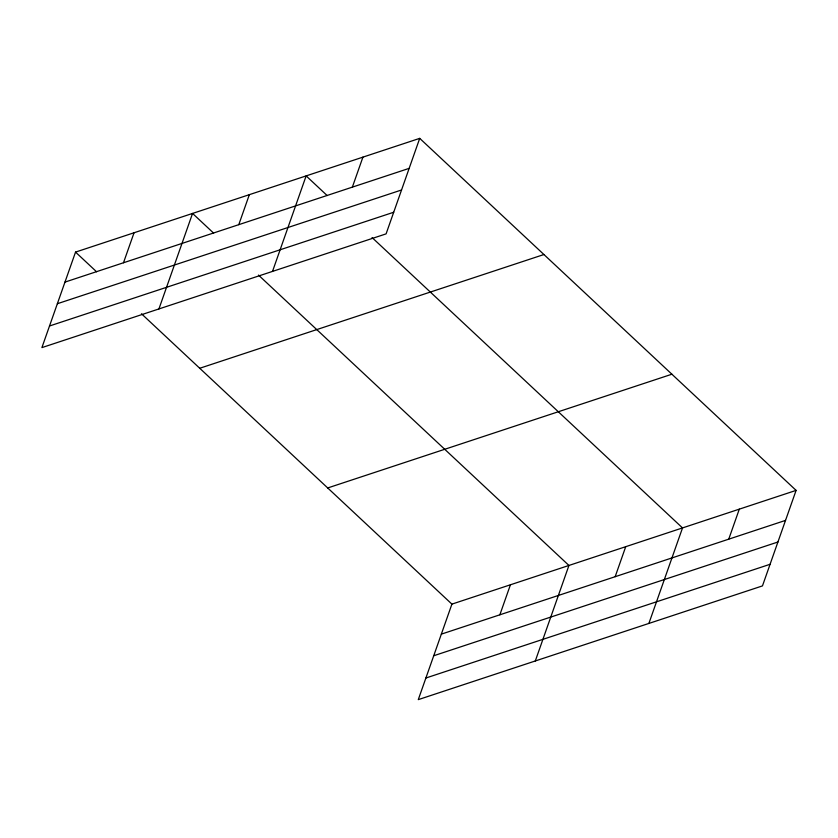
<?xml version="1.0" encoding="UTF-8"?>
<svg xmlns="http://www.w3.org/2000/svg" width="838" height="838" viewBox="0 0 838 838"><rect width="100%" height="100%" fill="white"/><g stroke="black" fill="none" stroke-linecap="round" stroke-linejoin="round"><path stroke-width="1.26" d="M419.723 138.364L75.535 252.102L41.9 347.613L386.088 233.875L419.723 138.364L796.1 490.387L762.465 585.898L418.277 699.636L451.912 604.125L796.1 490.387M123.479 262.765L134.049 232.765M158.927 308.939L192.562 213.428L213.575 233.09M238.778 224.668L249.347 194.657M272.507 271.407L306.142 175.896L327.155 195.558M352.358 187.136L362.927 157.125M499.857 614.799L510.426 584.788M535.304 660.962L568.939 565.461L258.481 275.084M615.165 576.691L625.724 546.69M648.884 623.43L682.52 527.93L372.062 237.552M728.746 539.159L739.305 509.158M64.966 282.102L409.154 168.365M57.351 303.723L401.538 189.985M49.515 325.992L393.692 212.255M199.737 368.27L543.925 254.532M327.71 487.957L671.898 374.219M441.354 634.136L785.531 520.398M433.738 655.745L777.926 542.008M425.893 678.015L770.08 564.288M75.535 252.102L96.559 271.763M141.454 313.758L451.912 604.125"/></g></svg>
